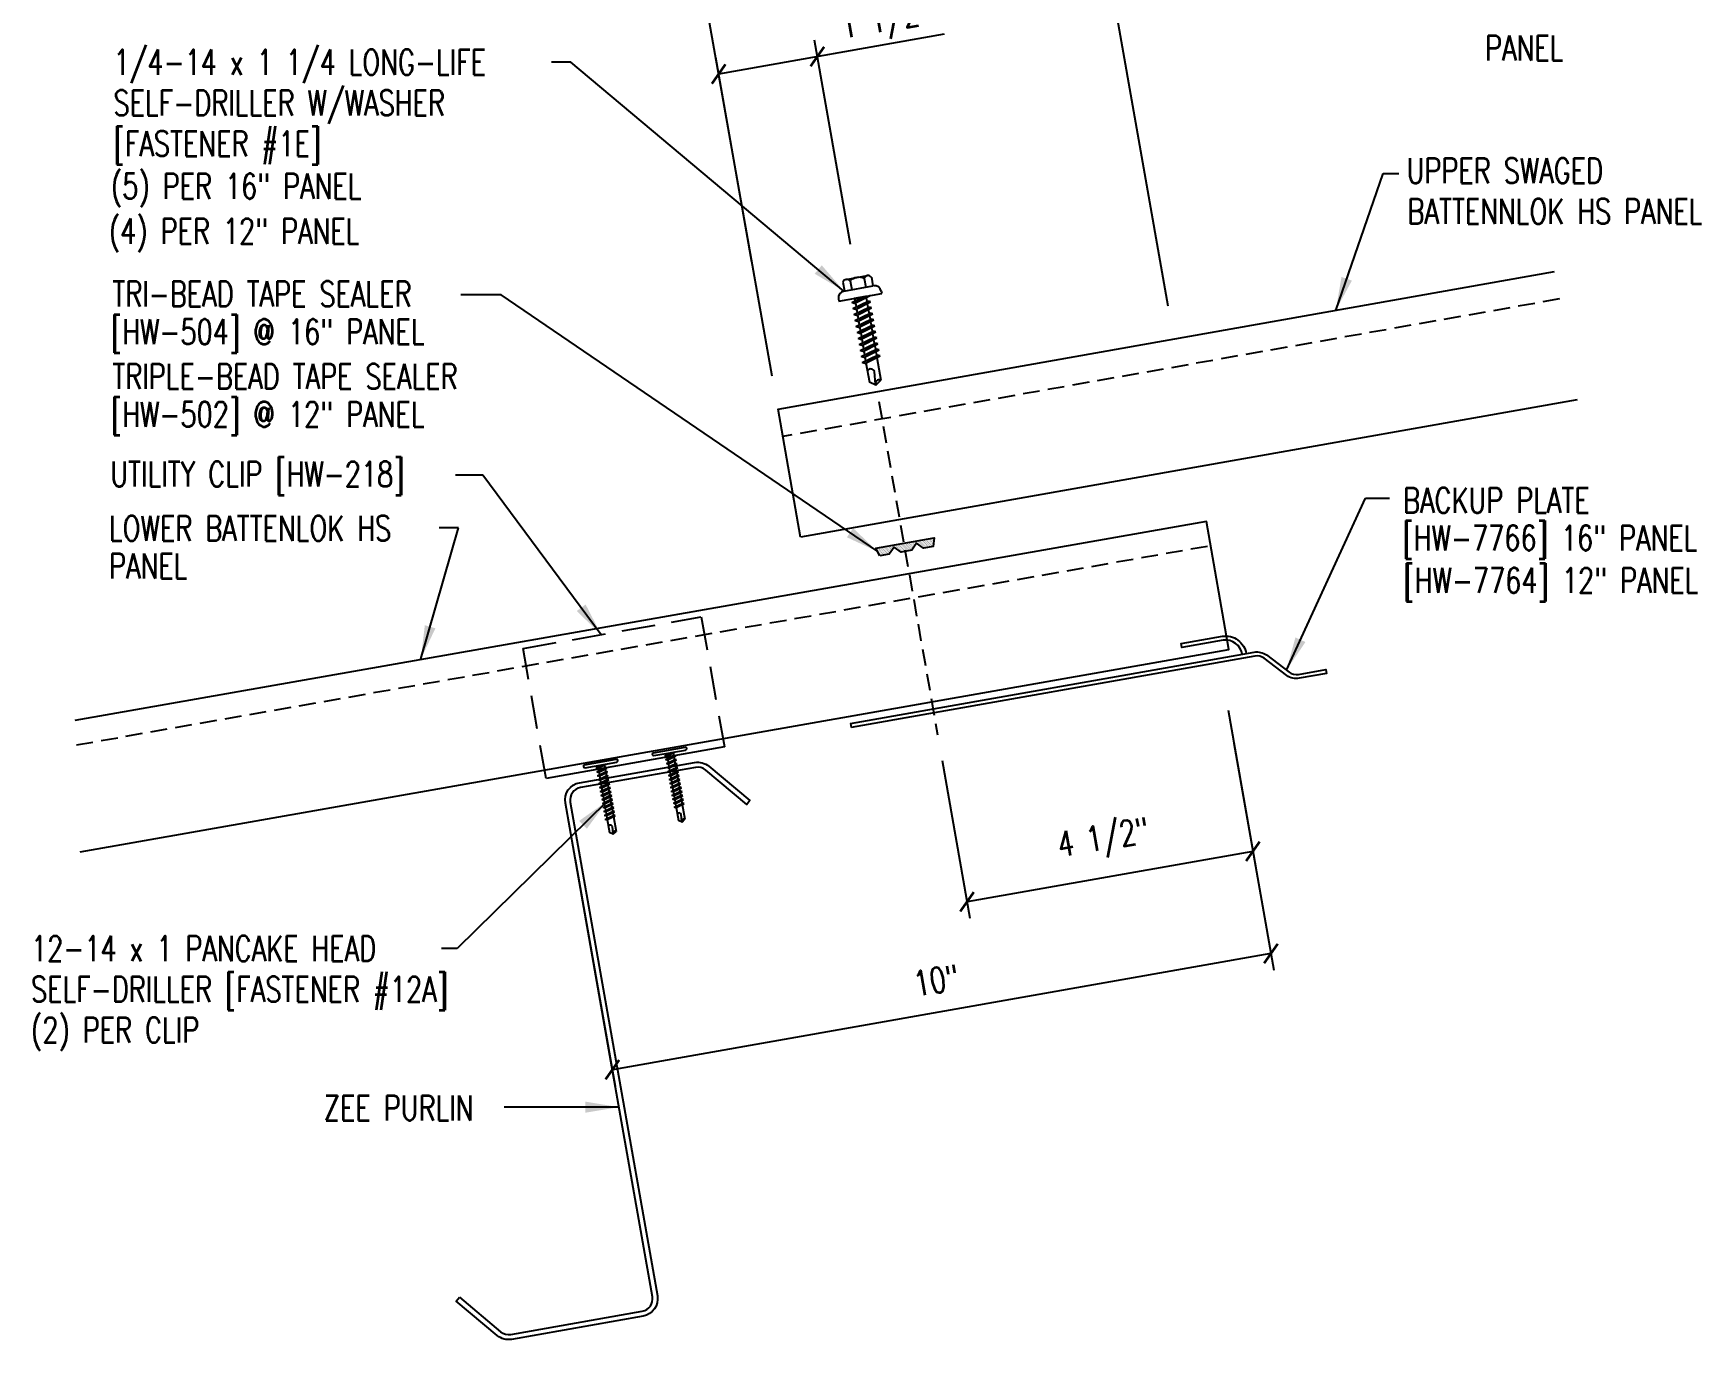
# Model space of a CAD drawing. Header units: inches. Extents: x 2 to 314, y 5 to 62.
# Drawn here: x 3.96 to 28.84, y 4.86 to 24.34 of the extents above; entities that cross this region are included whole.
import ezdxf

# ---------------------------------------------------------------- set-up
doc = ezdxf.new("R2010")
doc.units = ezdxf.units.IN
doc.header["$MEASUREMENT"] = 0
for name, pattern in [('DASH2', [0.1875, 0.125, -0.0625]), ('HIDDEN', [0.375, 0.25, -0.125]), ('HIDDEN2', [0.1875, 0.125, -0.0625])]:
    doc.linetypes.add(name, pattern=pattern)
for name, color, linetype in [('clip', 5, 'Continuous'), ('DIM', 2, 'Continuous'), ('FASTENER', 9, 'Continuous'), ('PANEL', 11, 'Continuous'), ('STLA', 10, 'Continuous'), ('TAPE', 8, 'Continuous'), ('TEXT', 2, 'Continuous')]:
    doc.layers.add(name, color=color, linetype=linetype)
doc.styles.add('TEXT', font='SIMPLEX', dxfattribs={"width": 0.75, "height": 6})
doc.styles.add('TEXT1', font='ROMANS.shx', dxfattribs={"width": 0.75, "height": 0.375})
doc.dimstyles.new('DETAIL', dxfattribs={"dimscale": 4, "dimtxt": 0.375, "dimasz": 0.0625, "dimexe": 0.0625, "dimexo": 0.125, "dimgap": 0.0625, "dimtad": 1, "dimdec": 4, "dimzin": 3, "dimdsep": 46, "dimlunit": 4, "dimtxsty": 'TEXT1', "dimblk": 'ARCHTICK', "dimcen": 0.0625, "dimclrd": 7, "dimclre": 7, "dimclrt": 2, "dimadec": 0, "dimazin": 0, "dimtfac": 0.59375, "dimtdec": 4, "dimtmove": 0, "dimatfit": 3, "dimfxl": 0, "dimfrac": 2, "dimtolj": 1, "dimtzin": 3, "dimarcsym": 0})
doc.dimstyles.new('DETAIL$7', dxfattribs={"dimscale": 4, "dimtxt": 6, "dimasz": 0.125, "dimexe": 0.0625, "dimexo": 0.125, "dimgap": 0.0625, "dimtad": 1, "dimdec": 5, "dimzin": 3, "dimdsep": 46, "dimlunit": 4, "dimtxsty": 'TEXT', "dimblk": 'ARCHTICK', "dimcen": 0.0625, "dimclrd": 7, "dimclre": 7, "dimclrt": 2, "dimadec": 0, "dimazin": 0, "dimtfac": 0.666667, "dimtdec": 5, "dimtmove": 0, "dimatfit": 3, "dimfxl": 0, "dimfrac": 2, "dimtolj": 1, "dimtzin": 3, "dimarcsym": 0})

# ---------------------------------------------------------------- blocks, each defined once
blk = doc.blocks.new('_ArchTick')
at = {"color": 0, "linetype": 'ByBlock', "const_width": 0.15}
blk.add_lwpolyline([(-0.5, -0.5), (0.5, 0.5)], dxfattribs=at)
blk = doc.blocks.new('*D13')
at = {"layer": 'DEFPOINTS', "color": 0}
for p in [(21.688, 14.744), (17.425, 13.993), (17.883, 11.392)]:
    blk.add_point(p, dxfattribs=at)
at = {"layer": 'DIM', "color": 7, "lineweight": -2}
for p, q in [((21.775, 14.252), (22.19, 11.898)), ((17.511, 13.5), (17.927, 11.146)), ((22.146, 12.144), (17.883, 11.392))]:
    blk.add_line(p, q, dxfattribs=at)
at = {"layer": 'DIM', "color": 7, "lineweight": -2, "xscale": 0.25, "yscale": 0.25, "zscale": 0.25}
for p, rotation in [((22.146, 12.144), 9.999999999999964), ((17.883, 11.392), 190)]:
    blk.add_blockref('_ArchTick', p, dxfattribs=dict(at, rotation=rotation))
at = {"layer": 'DIM', "color": 2, "insert": (19.922, 12.296), "char_height": 0.375, "attachment_point": 5, "rotation": 10, "style": 'TEXT1'}
blk.add_mtext('\\A1;4 1/2"', dxfattribs=at)
blk = doc.blocks.new('*D14')
at = {"layer": 'DEFPOINTS', "color": 0}
for p in [(19.852, 26.111), (20.973, 19.785), (15.064, 18.738)]:
    blk.add_point(p, dxfattribs=at)
at = {"layer": 'DIM', "color": 7, "lineweight": -2}
for p, q in [((20.885, 20.277), (19.808, 26.357)), ((13.944, 25.065), (19.852, 26.111)), ((14.977, 19.231), (13.9, 25.311))]:
    blk.add_line(p, q, dxfattribs=at)
at = {"layer": 'DIM', "color": 7, "lineweight": -2, "xscale": 0.25, "yscale": 0.25, "zscale": 0.25}
for p, rotation in [((19.852, 26.111), 10.04325831607526), ((13.944, 25.065), 190.0432583160753)]:
    blk.add_blockref('_ArchTick', p, dxfattribs=dict(at, rotation=rotation))
at = {"layer": 'DIM', "color": 2, "insert": (16.816, 26.054), "char_height": 0.375, "attachment_point": 5, "rotation": 10.0433, "style": 'TEXT1'}
blk.add_mtext('\\A1;6"', dxfattribs=at)
blk = doc.blocks.new('*X2')
at = {"color": 0}
for p, q in [((-0.434, 0.135), (-0.434, 0.135)), ((-0.434, 0.123), (-0.434, 0.123)), ((-0.422, 0.141), (-0.422, 0.141)), ((-0.422, 0.129), (-0.422, 0.129)), ((-0.422, 0.117), (-0.422, 0.117)), ((-0.422, 0.105), (-0.422, 0.105)), ((-0.422, 0.094), (-0.422, 0.094)), ((-0.422, 0.082), (-0.422, 0.082)), ((-0.41, 0.135), (-0.41, 0.135)), ((-0.41, 0.123), (-0.41, 0.123)), ((-0.41, 0.111), (-0.41, 0.111)), ((-0.41, 0.1), (-0.41, 0.1)), ((-0.41, 0.088), (-0.41, 0.088)), ((-0.41, 0.076), (-0.41, 0.076)), ((-0.41, 0.064), (-0.41, 0.064)), ((-0.41, 0.053), (-0.41, 0.053)), ((-0.41, 0.041), (-0.41, 0.041)), ((-0.398, 0.141), (-0.398, 0.141)), ((-0.398, 0.129), (-0.398, 0.129)), ((-0.398, 0.117), (-0.398, 0.117)), ((-0.398, 0.105), (-0.398, 0.105)), ((-0.398, 0.094), (-0.398, 0.094)), ((-0.398, 0.082), (-0.398, 0.082)), ((-0.398, 0.07), (-0.398, 0.07)), ((-0.398, 0.059), (-0.398, 0.059)), ((-0.398, 0.047), (-0.398, 0.047)), ((-0.398, 0.035), (-0.398, 0.035)), ((-0.398, 0.023), (-0.398, 0.023)), ((-0.387, 0.135), (-0.387, 0.135)), ((-0.387, 0.123), (-0.387, 0.123)), ((-0.387, 0.111), (-0.387, 0.111)), ((-0.387, 0.1), (-0.387, 0.1)), ((-0.387, 0.088), (-0.387, 0.088)), ((-0.387, 0.076), (-0.387, 0.076)), ((-0.387, 0.064), (-0.387, 0.064)), ((-0.387, 0.053), (-0.387, 0.053)), ((-0.387, 0.041), (-0.387, 0.041)), ((-0.387, 0.029), (-0.387, 0.029)), ((-0.375, 0.141), (-0.375, 0.141)), ((-0.375, 0.129), (-0.375, 0.129)), ((-0.375, 0.117), (-0.375, 0.117)), ((-0.375, 0.105), (-0.375, 0.105)), ((-0.375, 0.094), (-0.375, 0.094)), ((-0.375, 0.082), (-0.375, 0.082)), ((-0.375, 0.07), (-0.375, 0.07)), ((-0.375, 0.059), (-0.375, 0.059)), ((-0.375, 0.047), (-0.375, 0.047)), ((-0.375, 0.035), (-0.375, 0.035)), ((-0.375, 0.023), (-0.375, 0.023)), ((-0.363, 0.135), (-0.363, 0.135)), ((-0.363, 0.123), (-0.363, 0.123)), ((-0.363, 0.111), (-0.363, 0.111)), ((-0.363, 0.1), (-0.363, 0.1)), ((-0.363, 0.088), (-0.363, 0.088)), ((-0.363, 0.076), (-0.363, 0.076)), ((-0.363, 0.064), (-0.363, 0.064)), ((-0.363, 0.053), (-0.363, 0.053)), ((-0.363, 0.041), (-0.363, 0.041)), ((-0.363, 0.029), (-0.363, 0.029)), ((-0.352, 0.141), (-0.352, 0.141)), ((-0.352, 0.129), (-0.352, 0.129)), ((-0.352, 0.117), (-0.352, 0.117)), ((-0.352, 0.105), (-0.352, 0.105)), ((-0.352, 0.094), (-0.352, 0.094)), ((-0.352, 0.082), (-0.352, 0.082)), ((-0.352, 0.07), (-0.352, 0.07)), ((-0.352, 0.059), (-0.352, 0.059)), ((-0.352, 0.047), (-0.352, 0.047)), ((-0.352, 0.035), (-0.352, 0.035)), ((-0.352, 0.023), (-0.352, 0.023)), ((-0.34, 0.135), (-0.34, 0.135)), ((-0.34, 0.123), (-0.34, 0.123)), ((-0.34, 0.111), (-0.34, 0.111)), ((-0.34, 0.1), (-0.34, 0.1)), ((-0.34, 0.088), (-0.34, 0.088)), ((-0.34, 0.076), (-0.34, 0.076)), ((-0.34, 0.064), (-0.34, 0.064)), ((-0.34, 0.053), (-0.34, 0.053)), ((-0.34, 0.041), (-0.34, 0.041)), ((-0.34, 0.029), (-0.34, 0.029)), ((-0.328, 0.141), (-0.328, 0.141)), ((-0.328, 0.129), (-0.328, 0.129)), ((-0.328, 0.117), (-0.328, 0.117)), ((-0.328, 0.105), (-0.328, 0.105)), ((-0.328, 0.094), (-0.328, 0.094)), ((-0.328, 0.082), (-0.328, 0.082)), ((-0.328, 0.07), (-0.328, 0.07)), ((-0.328, 0.059), (-0.328, 0.059)), ((-0.328, 0.047), (-0.328, 0.047)), ((-0.328, 0.035), (-0.328, 0.035)), ((-0.328, 0.023), (-0.328, 0.023)), ((-0.316, 0.135), (-0.316, 0.135)), ((-0.316, 0.123), (-0.316, 0.123)), ((-0.316, 0.111), (-0.316, 0.111)), ((-0.316, 0.1), (-0.316, 0.1)), ((-0.316, 0.088), (-0.316, 0.088)), ((-0.316, 0.076), (-0.316, 0.076)), ((-0.316, 0.064), (-0.316, 0.064)), ((-0.316, 0.053), (-0.316, 0.053)), ((-0.316, 0.041), (-0.316, 0.041)), ((-0.316, 0.029), (-0.316, 0.029)), ((-0.305, 0.141), (-0.305, 0.141)), ((-0.305, 0.129), (-0.305, 0.129)), ((-0.305, 0.117), (-0.305, 0.117)), ((-0.305, 0.105), (-0.305, 0.105)), ((-0.305, 0.094), (-0.305, 0.094)), ((-0.305, 0.082), (-0.305, 0.082)), ((-0.305, 0.07), (-0.305, 0.07)), ((-0.305, 0.059), (-0.305, 0.059)), ((-0.305, 0.047), (-0.305, 0.047)), ((-0.305, 0.035), (-0.305, 0.035)), ((-0.305, 0.023), (-0.305, 0.023)), ((-0.293, 0.135), (-0.293, 0.135)), ((-0.293, 0.123), (-0.293, 0.123)), ((-0.293, 0.111), (-0.293, 0.111)), ((-0.293, 0.1), (-0.293, 0.1)), ((-0.293, 0.088), (-0.293, 0.088)), ((-0.293, 0.076), (-0.293, 0.076)), ((-0.293, 0.064), (-0.293, 0.064)), ((-0.293, 0.053), (-0.293, 0.053)), ((-0.293, 0.041), (-0.293, 0.041)), ((-0.293, 0.029), (-0.293, 0.029)), ((-0.281, 0.141), (-0.281, 0.141)), ((-0.281, 0.129), (-0.281, 0.129)), ((-0.281, 0.117), (-0.281, 0.117)), ((-0.281, 0.105), (-0.281, 0.105)), ((-0.281, 0.094), (-0.281, 0.094)), ((-0.281, 0.082), (-0.281, 0.082)), ((-0.281, 0.07), (-0.281, 0.07)), ((-0.281, 0.059), (-0.281, 0.059)), ((-0.281, 0.047), (-0.281, 0.047)), ((-0.281, 0.035), (-0.281, 0.035)), ((-0.281, 0.023), (-0.281, 0.023)), ((-0.27, 0.135), (-0.27, 0.135)), ((-0.27, 0.123), (-0.27, 0.123)), ((-0.27, 0.111), (-0.27, 0.111)), ((-0.27, 0.1), (-0.27, 0.1)), ((-0.27, 0.088), (-0.27, 0.088)), ((-0.27, 0.076), (-0.27, 0.076)), ((-0.27, 0.064), (-0.27, 0.064)), ((-0.27, 0.053), (-0.27, 0.053)), ((-0.27, 0.041), (-0.27, 0.041)), ((-0.27, 0.029), (-0.27, 0.029)), ((-0.258, 0.141), (-0.258, 0.141)), ((-0.258, 0.129), (-0.258, 0.129)), ((-0.258, 0.117), (-0.258, 0.117)), ((-0.258, 0.105), (-0.258, 0.105)), ((-0.258, 0.094), (-0.258, 0.094)), ((-0.258, 0.082), (-0.258, 0.082)), ((-0.258, 0.07), (-0.258, 0.07)), ((-0.258, 0.059), (-0.258, 0.059)), ((-0.258, 0.047), (-0.258, 0.047)), ((-0.258, 0.035), (-0.258, 0.035)), ((-0.258, 0.023), (-0.258, 0.023)), ((-0.246, 0.135), (-0.246, 0.135)), ((-0.246, 0.123), (-0.246, 0.123)), ((-0.246, 0.111), (-0.246, 0.111)), ((-0.246, 0.1), (-0.246, 0.1)), ((-0.246, 0.088), (-0.246, 0.088)), ((-0.246, 0.076), (-0.246, 0.076)), ((-0.246, 0.064), (-0.246, 0.064)), ((-0.246, 0.053), (-0.246, 0.053)), ((-0.246, 0.041), (-0.246, 0.041)), ((-0.234, 0.141), (-0.234, 0.141)), ((-0.234, 0.129), (-0.234, 0.129)), ((-0.234, 0.117), (-0.234, 0.117)), ((-0.234, 0.105), (-0.234, 0.105)), ((-0.234, 0.094), (-0.234, 0.094)), ((-0.234, 0.082), (-0.234, 0.082)), ((-0.234, 0.07), (-0.234, 0.07)), ((-0.234, 0.059), (-0.234, 0.059)), ((-0.234, 0.047), (-0.234, 0.047)), ((-0.223, 0.135), (-0.223, 0.135)), ((-0.223, 0.123), (-0.223, 0.123)), ((-0.223, 0.111), (-0.223, 0.111)), ((-0.223, 0.1), (-0.223, 0.1)), ((-0.223, 0.088), (-0.223, 0.088)), ((-0.223, 0.076), (-0.223, 0.076)), ((-0.223, 0.064), (-0.223, 0.064)), ((-0.211, 0.141), (-0.211, 0.141)), ((-0.211, 0.129), (-0.211, 0.129)), ((-0.211, 0.117), (-0.211, 0.117)), ((-0.211, 0.105), (-0.211, 0.105)), ((-0.211, 0.094), (-0.211, 0.094)), ((-0.211, 0.082), (-0.211, 0.082)), ((-0.211, 0.07), (-0.211, 0.07)), ((-0.199, 0.135), (-0.199, 0.135)), ((-0.199, 0.123), (-0.199, 0.123)), ((-0.199, 0.111), (-0.199, 0.111)), ((-0.199, 0.1), (-0.199, 0.1)), ((-0.199, 0.088), (-0.199, 0.088)), ((-0.188, 0.141), (-0.188, 0.141)), ((-0.188, 0.129), (-0.188, 0.129)), ((-0.188, 0.117), (-0.188, 0.117)), ((-0.188, 0.105), (-0.188, 0.105)), ((-0.188, 0.094), (-0.188, 0.094)), ((-0.176, 0.135), (-0.176, 0.135)), ((-0.176, 0.123), (-0.176, 0.123)), ((-0.176, 0.111), (-0.176, 0.111)), ((-0.164, 0.141), (-0.164, 0.141)), ((-0.164, 0.129), (-0.164, 0.129)), ((-0.164, 0.117), (-0.164, 0.117)), ((-0.164, 0.105), (-0.164, 0.105)), ((-0.152, 0.135), (-0.152, 0.135)), ((-0.152, 0.123), (-0.152, 0.123)), ((-0.152, 0.111), (-0.152, 0.111)), ((-0.152, 0.1), (-0.152, 0.1)), ((-0.141, 0.141), (-0.141, 0.141)), ((-0.141, 0.129), (-0.141, 0.129)), ((-0.141, 0.117), (-0.141, 0.117)), ((-0.141, 0.105), (-0.141, 0.105)), ((-0.141, 0.094), (-0.141, 0.094)), ((-0.141, 0.082), (-0.141, 0.082)), ((-0.129, 0.135), (-0.129, 0.135)), ((-0.129, 0.123), (-0.129, 0.123)), ((-0.129, 0.111), (-0.129, 0.111)), ((-0.129, 0.1), (-0.129, 0.1)), ((-0.129, 0.088), (-0.129, 0.088)), ((-0.129, 0.076), (-0.129, 0.076)), ((-0.117, 0.141), (-0.117, 0.141)), ((-0.117, 0.129), (-0.117, 0.129)), ((-0.117, 0.117), (-0.117, 0.117)), ((-0.117, 0.105), (-0.117, 0.105)), ((-0.117, 0.094), (-0.117, 0.094)), ((-0.117, 0.082), (-0.117, 0.082)), ((-0.117, 0.07), (-0.117, 0.07)), ((-0.117, 0.059), (-0.117, 0.059)), ((-0.105, 0.135), (-0.105, 0.135)), ((-0.105, 0.123), (-0.105, 0.123)), ((-0.105, 0.111), (-0.105, 0.111)), ((-0.105, 0.1), (-0.105, 0.1)), ((-0.105, 0.088), (-0.105, 0.088)), ((-0.105, 0.076), (-0.105, 0.076)), ((-0.105, 0.064), (-0.105, 0.064)), ((-0.105, 0.053), (-0.105, 0.053)), ((-0.094, 0.141), (-0.094, 0.141)), ((-0.094, 0.129), (-0.094, 0.129)), ((-0.094, 0.117), (-0.094, 0.117)), ((-0.094, 0.105), (-0.094, 0.105)), ((-0.094, 0.094), (-0.094, 0.094)), ((-0.094, 0.082), (-0.094, 0.082)), ((-0.094, 0.07), (-0.094, 0.07)), ((-0.094, 0.059), (-0.094, 0.059)), ((-0.094, 0.047), (-0.094, 0.047)), ((-0.094, 0.035), (-0.094, 0.035)), ((-0.082, 0.135), (-0.082, 0.135)), ((-0.082, 0.123), (-0.082, 0.123)), ((-0.082, 0.111), (-0.082, 0.111)), ((-0.082, 0.1), (-0.082, 0.1)), ((-0.082, 0.088), (-0.082, 0.088)), ((-0.082, 0.076), (-0.082, 0.076)), ((-0.082, 0.064), (-0.082, 0.064)), ((-0.082, 0.053), (-0.082, 0.053)), ((-0.082, 0.041), (-0.082, 0.041)), ((-0.082, 0.029), (-0.082, 0.029)), ((-0.07, 0.141), (-0.07, 0.141)), ((-0.07, 0.129), (-0.07, 0.129)), ((-0.07, 0.117), (-0.07, 0.117)), ((-0.07, 0.105), (-0.07, 0.105)), ((-0.07, 0.094), (-0.07, 0.094)), ((-0.07, 0.082), (-0.07, 0.082)), ((-0.07, 0.07), (-0.07, 0.07)), ((-0.07, 0.059), (-0.07, 0.059)), ((-0.07, 0.047), (-0.07, 0.047)), ((-0.07, 0.035), (-0.07, 0.035)), ((-0.07, 0.023), (-0.07, 0.023)), ((-0.059, 0.135), (-0.059, 0.135)), ((-0.059, 0.123), (-0.059, 0.123)), ((-0.059, 0.111), (-0.059, 0.111)), ((-0.059, 0.1), (-0.059, 0.1)), ((-0.059, 0.088), (-0.059, 0.088)), ((-0.059, 0.076), (-0.059, 0.076)), ((-0.059, 0.064), (-0.059, 0.064)), ((-0.059, 0.053), (-0.059, 0.053)), ((-0.059, 0.041), (-0.059, 0.041)), ((-0.059, 0.029), (-0.059, 0.029)), ((-0.047, 0.141), (-0.047, 0.141)), ((-0.047, 0.129), (-0.047, 0.129)), ((-0.047, 0.117), (-0.047, 0.117)), ((-0.047, 0.105), (-0.047, 0.105)), ((-0.047, 0.094), (-0.047, 0.094)), ((-0.047, 0.082), (-0.047, 0.082)), ((-0.047, 0.07), (-0.047, 0.07)), ((-0.047, 0.059), (-0.047, 0.059)), ((-0.047, 0.047), (-0.047, 0.047)), ((-0.047, 0.035), (-0.047, 0.035)), ((-0.047, 0.023), (-0.047, 0.023)), ((-0.035, 0.135), (-0.035, 0.135)), ((-0.035, 0.123), (-0.035, 0.123)), ((-0.035, 0.111), (-0.035, 0.111)), ((-0.035, 0.1), (-0.035, 0.1)), ((-0.035, 0.088), (-0.035, 0.088)), ((-0.035, 0.076), (-0.035, 0.076)), ((-0.035, 0.064), (-0.035, 0.064)), ((-0.035, 0.053), (-0.035, 0.053)), ((-0.035, 0.041), (-0.035, 0.041)), ((-0.035, 0.029), (-0.035, 0.029)), ((-0.023, 0.141), (-0.023, 0.141)), ((-0.023, 0.129), (-0.023, 0.129)), ((-0.023, 0.117), (-0.023, 0.117)), ((-0.023, 0.105), (-0.023, 0.105)), ((-0.023, 0.094), (-0.023, 0.094)), ((-0.023, 0.082), (-0.023, 0.082)), ((-0.023, 0.07), (-0.023, 0.07)), ((-0.023, 0.059), (-0.023, 0.059)), ((-0.023, 0.047), (-0.023, 0.047)), ((-0.023, 0.035), (-0.023, 0.035)), ((-0.023, 0.023), (-0.023, 0.023)), ((-0.012, 0.135), (-0.012, 0.135)), ((-0.012, 0.123), (-0.012, 0.123)), ((-0.012, 0.111), (-0.012, 0.111)), ((-0.012, 0.1), (-0.012, 0.1)), ((-0.012, 0.088), (-0.012, 0.088)), ((-0.012, 0.076), (-0.012, 0.076)), ((-0.012, 0.064), (-0.012, 0.064)), ((-0.012, 0.053), (-0.012, 0.053)), ((-0.012, 0.041), (-0.012, 0.041)), ((-0.012, 0.029), (-0.012, 0.029)), ((0, 0.141), (0, 0.141)), ((0, 0.129), (0, 0.129)), ((0, 0.117), (0, 0.117)), ((0, 0.105), (0, 0.105)), ((0, 0.094), (0, 0.094)), ((0, 0.082), (0, 0.082)), ((0, 0.07), (0, 0.07)), ((0, 0.059), (0, 0.059)), ((0, 0.047), (0, 0.047)), ((0, 0.035), (0, 0.035)), ((0, 0.023), (0, 0.023)), ((0.012, 0.135), (0.012, 0.135)), ((0.012, 0.123), (0.012, 0.123)), ((0.012, 0.111), (0.012, 0.111)), ((0.012, 0.1), (0.012, 0.1)), ((0.012, 0.088), (0.012, 0.088)), ((0.012, 0.076), (0.012, 0.076)), ((0.012, 0.064), (0.012, 0.064)), ((0.012, 0.053), (0.012, 0.053)), ((0.012, 0.041), (0.012, 0.041)), ((0.012, 0.029), (0.012, 0.029)), ((0.023, 0.141), (0.023, 0.141)), ((0.023, 0.129), (0.023, 0.129)), ((0.023, 0.117), (0.023, 0.117)), ((0.023, 0.105), (0.023, 0.105)), ((0.023, 0.094), (0.023, 0.094)), ((0.023, 0.082), (0.023, 0.082)), ((0.023, 0.07), (0.023, 0.07)), ((0.023, 0.059), (0.023, 0.059)), ((0.023, 0.047), (0.023, 0.047)), ((0.023, 0.035), (0.023, 0.035)), ((0.023, 0.023), (0.023, 0.023)), ((0.035, 0.135), (0.035, 0.135)), ((0.035, 0.123), (0.035, 0.123)), ((0.035, 0.111), (0.035, 0.111)), ((0.035, 0.1), (0.035, 0.1)), ((0.035, 0.088), (0.035, 0.088)), ((0.035, 0.076), (0.035, 0.076)), ((0.035, 0.064), (0.035, 0.064)), ((0.035, 0.053), (0.035, 0.053)), ((0.035, 0.041), (0.035, 0.041)), ((0.035, 0.029), (0.035, 0.029)), ((0.047, 0.141), (0.047, 0.141)), ((0.047, 0.129), (0.047, 0.129)), ((0.047, 0.117), (0.047, 0.117)), ((0.047, 0.105), (0.047, 0.105)), ((0.047, 0.094), (0.047, 0.094)), ((0.047, 0.082), (0.047, 0.082)), ((0.047, 0.07), (0.047, 0.07)), ((0.047, 0.059), (0.047, 0.059)), ((0.047, 0.047), (0.047, 0.047)), ((0.047, 0.035), (0.047, 0.035)), ((0.047, 0.023), (0.047, 0.023)), ((0.059, 0.135), (0.059, 0.135)), ((0.059, 0.123), (0.059, 0.123)), ((0.059, 0.111), (0.059, 0.111)), ((0.059, 0.1), (0.059, 0.1)), ((0.059, 0.088), (0.059, 0.088)), ((0.059, 0.076), (0.059, 0.076)), ((0.059, 0.064), (0.059, 0.064)), ((0.059, 0.053), (0.059, 0.053)), ((0.059, 0.041), (0.059, 0.041)), ((0.059, 0.029), (0.059, 0.029)), ((0.07, 0.141), (0.07, 0.141)), ((0.07, 0.129), (0.07, 0.129)), ((0.07, 0.117), (0.07, 0.117)), ((0.07, 0.105), (0.07, 0.105)), ((0.07, 0.094), (0.07, 0.094)), ((0.07, 0.082), (0.07, 0.082)), ((0.07, 0.07), (0.07, 0.07)), ((0.07, 0.059), (0.07, 0.059)), ((0.07, 0.047), (0.07, 0.047)), ((0.07, 0.035), (0.07, 0.035)), ((0.07, 0.023), (0.07, 0.023)), ((0.082, 0.135), (0.082, 0.135)), ((0.082, 0.123), (0.082, 0.123)), ((0.082, 0.111), (0.082, 0.111)), ((0.082, 0.1), (0.082, 0.1)), ((0.082, 0.088), (0.082, 0.088)), ((0.082, 0.076), (0.082, 0.076)), ((0.082, 0.064), (0.082, 0.064)), ((0.082, 0.053), (0.082, 0.053)), ((0.082, 0.041), (0.082, 0.041)), ((0.082, 0.029), (0.082, 0.029)), ((0.094, 0.141), (0.094, 0.141)), ((0.094, 0.129), (0.094, 0.129)), ((0.094, 0.117), (0.094, 0.117)), ((0.094, 0.105), (0.094, 0.105)), ((0.094, 0.094), (0.094, 0.094)), ((0.094, 0.082), (0.094, 0.082)), ((0.094, 0.07), (0.094, 0.07)), ((0.094, 0.059), (0.094, 0.059)), ((0.094, 0.047), (0.094, 0.047)), ((0.094, 0.035), (0.094, 0.035)), ((0.105, 0.135), (0.105, 0.135)), ((0.105, 0.123), (0.105, 0.123)), ((0.105, 0.111), (0.105, 0.111)), ((0.105, 0.1), (0.105, 0.1)), ((0.105, 0.088), (0.105, 0.088)), ((0.105, 0.076), (0.105, 0.076)), ((0.105, 0.064), (0.105, 0.064)), ((0.105, 0.053), (0.105, 0.053)), ((0.117, 0.141), (0.117, 0.141)), ((0.117, 0.129), (0.117, 0.129)), ((0.117, 0.117), (0.117, 0.117)), ((0.117, 0.105), (0.117, 0.105)), ((0.117, 0.094), (0.117, 0.094)), ((0.117, 0.082), (0.117, 0.082)), ((0.117, 0.07), (0.117, 0.07)), ((0.117, 0.059), (0.117, 0.059)), ((0.129, 0.135), (0.129, 0.135)), ((0.129, 0.123), (0.129, 0.123)), ((0.129, 0.111), (0.129, 0.111)), ((0.129, 0.1), (0.129, 0.1)), ((0.129, 0.088), (0.129, 0.088)), ((0.129, 0.076), (0.129, 0.076)), ((0.141, 0.141), (0.141, 0.141)), ((0.141, 0.129), (0.141, 0.129)), ((0.141, 0.117), (0.141, 0.117)), ((0.141, 0.105), (0.141, 0.105)), ((0.141, 0.094), (0.141, 0.094)), ((0.141, 0.082), (0.141, 0.082)), ((0.152, 0.135), (0.152, 0.135)), ((0.152, 0.123), (0.152, 0.123)), ((0.152, 0.111), (0.152, 0.111)), ((0.152, 0.1), (0.152, 0.1)), ((0.164, 0.141), (0.164, 0.141)), ((0.164, 0.129), (0.164, 0.129)), ((0.164, 0.117), (0.164, 0.117)), ((0.164, 0.105), (0.164, 0.105)), ((0.176, 0.135), (0.176, 0.135)), ((0.176, 0.123), (0.176, 0.123)), ((0.176, 0.111), (0.176, 0.111)), ((0.188, 0.141), (0.188, 0.141)), ((0.188, 0.129), (0.188, 0.129)), ((0.188, 0.117), (0.188, 0.117)), ((0.188, 0.105), (0.188, 0.105)), ((0.188, 0.094), (0.188, 0.094)), ((0.199, 0.135), (0.199, 0.135)), ((0.199, 0.123), (0.199, 0.123)), ((0.199, 0.111), (0.199, 0.111)), ((0.199, 0.1), (0.199, 0.1)), ((0.199, 0.088), (0.199, 0.088)), ((0.211, 0.141), (0.211, 0.141)), ((0.211, 0.129), (0.211, 0.129)), ((0.211, 0.117), (0.211, 0.117)), ((0.211, 0.105), (0.211, 0.105)), ((0.211, 0.094), (0.211, 0.094)), ((0.211, 0.082), (0.211, 0.082)), ((0.211, 0.07), (0.211, 0.07)), ((0.223, 0.135), (0.223, 0.135)), ((0.223, 0.123), (0.223, 0.123)), ((0.223, 0.111), (0.223, 0.111)), ((0.223, 0.1), (0.223, 0.1)), ((0.223, 0.088), (0.223, 0.088)), ((0.223, 0.076), (0.223, 0.076)), ((0.223, 0.064), (0.223, 0.064)), ((0.234, 0.141), (0.234, 0.141)), ((0.234, 0.129), (0.234, 0.129)), ((0.234, 0.117), (0.234, 0.117)), ((0.234, 0.105), (0.234, 0.105)), ((0.234, 0.094), (0.234, 0.094)), ((0.234, 0.082), (0.234, 0.082)), ((0.234, 0.07), (0.234, 0.07)), ((0.234, 0.059), (0.234, 0.059)), ((0.234, 0.047), (0.234, 0.047)), ((0.246, 0.135), (0.246, 0.135)), ((0.246, 0.123), (0.246, 0.123)), ((0.246, 0.111), (0.246, 0.111)), ((0.246, 0.1), (0.246, 0.1)), ((0.246, 0.088), (0.246, 0.088)), ((0.246, 0.076), (0.246, 0.076)), ((0.246, 0.064), (0.246, 0.064)), ((0.246, 0.053), (0.246, 0.053)), ((0.246, 0.041), (0.246, 0.041)), ((0.258, 0.141), (0.258, 0.141)), ((0.258, 0.129), (0.258, 0.129)), ((0.258, 0.117), (0.258, 0.117)), ((0.258, 0.105), (0.258, 0.105)), ((0.258, 0.094), (0.258, 0.094)), ((0.258, 0.082), (0.258, 0.082)), ((0.258, 0.07), (0.258, 0.07)), ((0.258, 0.059), (0.258, 0.059)), ((0.258, 0.047), (0.258, 0.047)), ((0.258, 0.035), (0.258, 0.035)), ((0.258, 0.023), (0.258, 0.023)), ((0.27, 0.135), (0.27, 0.135)), ((0.27, 0.123), (0.27, 0.123)), ((0.27, 0.111), (0.27, 0.111)), ((0.27, 0.1), (0.27, 0.1)), ((0.27, 0.088), (0.27, 0.088)), ((0.27, 0.076), (0.27, 0.076)), ((0.27, 0.064), (0.27, 0.064)), ((0.27, 0.053), (0.27, 0.053)), ((0.27, 0.041), (0.27, 0.041)), ((0.27, 0.029), (0.27, 0.029)), ((0.281, 0.141), (0.281, 0.141)), ((0.281, 0.129), (0.281, 0.129)), ((0.281, 0.117), (0.281, 0.117)), ((0.281, 0.105), (0.281, 0.105)), ((0.281, 0.094), (0.281, 0.094)), ((0.281, 0.082), (0.281, 0.082)), ((0.281, 0.07), (0.281, 0.07)), ((0.281, 0.059), (0.281, 0.059)), ((0.281, 0.047), (0.281, 0.047)), ((0.281, 0.035), (0.281, 0.035)), ((0.281, 0.023), (0.281, 0.023)), ((0.293, 0.135), (0.293, 0.135)), ((0.293, 0.123), (0.293, 0.123)), ((0.293, 0.111), (0.293, 0.111)), ((0.293, 0.1), (0.293, 0.1)), ((0.293, 0.088), (0.293, 0.088)), ((0.293, 0.076), (0.293, 0.076)), ((0.293, 0.064), (0.293, 0.064)), ((0.293, 0.053), (0.293, 0.053)), ((0.293, 0.041), (0.293, 0.041)), ((0.293, 0.029), (0.293, 0.029)), ((0.305, 0.141), (0.305, 0.141)), ((0.305, 0.129), (0.305, 0.129)), ((0.305, 0.117), (0.305, 0.117)), ((0.305, 0.105), (0.305, 0.105)), ((0.305, 0.094), (0.305, 0.094)), ((0.305, 0.082), (0.305, 0.082)), ((0.305, 0.07), (0.305, 0.07)), ((0.305, 0.059), (0.305, 0.059)), ((0.305, 0.047), (0.305, 0.047)), ((0.305, 0.035), (0.305, 0.035)), ((0.305, 0.023), (0.305, 0.023)), ((0.316, 0.135), (0.316, 0.135)), ((0.316, 0.123), (0.316, 0.123)), ((0.316, 0.111), (0.316, 0.111)), ((0.316, 0.1), (0.316, 0.1)), ((0.316, 0.088), (0.316, 0.088)), ((0.316, 0.076), (0.316, 0.076)), ((0.316, 0.064), (0.316, 0.064)), ((0.316, 0.053), (0.316, 0.053)), ((0.316, 0.041), (0.316, 0.041)), ((0.316, 0.029), (0.316, 0.029)), ((0.328, 0.141), (0.328, 0.141)), ((0.328, 0.129), (0.328, 0.129)), ((0.328, 0.117), (0.328, 0.117)), ((0.328, 0.105), (0.328, 0.105)), ((0.328, 0.094), (0.328, 0.094)), ((0.328, 0.082), (0.328, 0.082)), ((0.328, 0.07), (0.328, 0.07)), ((0.328, 0.059), (0.328, 0.059)), ((0.328, 0.047), (0.328, 0.047)), ((0.328, 0.035), (0.328, 0.035)), ((0.328, 0.023), (0.328, 0.023)), ((0.34, 0.135), (0.34, 0.135)), ((0.34, 0.123), (0.34, 0.123)), ((0.34, 0.111), (0.34, 0.111)), ((0.34, 0.1), (0.34, 0.1)), ((0.34, 0.088), (0.34, 0.088)), ((0.34, 0.076), (0.34, 0.076)), ((0.34, 0.064), (0.34, 0.064)), ((0.34, 0.053), (0.34, 0.053)), ((0.34, 0.041), (0.34, 0.041)), ((0.34, 0.029), (0.34, 0.029)), ((0.352, 0.141), (0.352, 0.141)), ((0.352, 0.129), (0.352, 0.129)), ((0.352, 0.117), (0.352, 0.117)), ((0.352, 0.105), (0.352, 0.105)), ((0.352, 0.094), (0.352, 0.094)), ((0.352, 0.082), (0.352, 0.082)), ((0.352, 0.07), (0.352, 0.07)), ((0.352, 0.059), (0.352, 0.059)), ((0.352, 0.047), (0.352, 0.047)), ((0.352, 0.035), (0.352, 0.035)), ((0.352, 0.023), (0.352, 0.023)), ((0.363, 0.135), (0.363, 0.135)), ((0.363, 0.123), (0.363, 0.123)), ((0.363, 0.111), (0.363, 0.111)), ((0.363, 0.1), (0.363, 0.1)), ((0.363, 0.088), (0.363, 0.088)), ((0.363, 0.076), (0.363, 0.076)), ((0.363, 0.064), (0.363, 0.064)), ((0.363, 0.053), (0.363, 0.053)), ((0.363, 0.041), (0.363, 0.041)), ((0.363, 0.029), (0.363, 0.029)), ((0.375, 0.141), (0.375, 0.141)), ((0.375, 0.129), (0.375, 0.129)), ((0.375, 0.117), (0.375, 0.117)), ((0.375, 0.105), (0.375, 0.105)), ((0.375, 0.094), (0.375, 0.094)), ((0.375, 0.082), (0.375, 0.082)), ((0.375, 0.07), (0.375, 0.07)), ((0.375, 0.059), (0.375, 0.059)), ((0.375, 0.047), (0.375, 0.047)), ((0.375, 0.035), (0.375, 0.035)), ((0.375, 0.023), (0.375, 0.023)), ((0.387, 0.135), (0.387, 0.135)), ((0.387, 0.123), (0.387, 0.123)), ((0.387, 0.111), (0.387, 0.111)), ((0.387, 0.1), (0.387, 0.1)), ((0.387, 0.088), (0.387, 0.088)), ((0.387, 0.076), (0.387, 0.076)), ((0.387, 0.064), (0.387, 0.064)), ((0.387, 0.053), (0.387, 0.053)), ((0.387, 0.041), (0.387, 0.041)), ((0.387, 0.029), (0.387, 0.029)), ((0.398, 0.141), (0.398, 0.141)), ((0.398, 0.129), (0.398, 0.129)), ((0.398, 0.117), (0.398, 0.117)), ((0.398, 0.105), (0.398, 0.105)), ((0.398, 0.094), (0.398, 0.094)), ((0.398, 0.082), (0.398, 0.082)), ((0.398, 0.07), (0.398, 0.07)), ((0.398, 0.059), (0.398, 0.059)), ((0.398, 0.047), (0.398, 0.047)), ((0.398, 0.035), (0.398, 0.035)), ((0.398, 0.023), (0.398, 0.023)), ((0.41, 0.135), (0.41, 0.135)), ((0.41, 0.123), (0.41, 0.123)), ((0.41, 0.111), (0.41, 0.111)), ((0.41, 0.1), (0.41, 0.1)), ((0.41, 0.088), (0.41, 0.088)), ((0.41, 0.076), (0.41, 0.076)), ((0.41, 0.064), (0.41, 0.064)), ((0.41, 0.053), (0.41, 0.053)), ((0.41, 0.041), (0.41, 0.041)), ((0.422, 0.141), (0.422, 0.141)), ((0.422, 0.129), (0.422, 0.129)), ((0.422, 0.117), (0.422, 0.117)), ((0.422, 0.105), (0.422, 0.105)), ((0.422, 0.094), (0.422, 0.094)), ((0.422, 0.082), (0.422, 0.082)), ((0.434, 0.135), (0.434, 0.135)), ((0.434, 0.123), (0.434, 0.123))]:
    blk.add_line(p, q, dxfattribs=at)
blk = doc.blocks.new('TRIBEAD')
at = {"layer": 'TAPE', "color": 9}
blk.add_lwpolyline([(-0.403, 0.018), (-0.442, 0.141), (0.442, 0.141), (0.403, 0.018), (0.26, 0.018), (0.17, 0.109), (0.079, 0.018), (0, 0.018), (-0.079, 0.018), (-0.17, 0.109), (-0.26, 0.018)], close=True, dxfattribs=at)
at = {"layer": 'TAPE', "color": 251}
blk.add_blockref('*X2', (0, 0), dxfattribs=at)
blk = doc.blocks.new('FZ7')
at = {"layer": 'FASTENER'}
for p, q in [((-0.215, 0.305), (-0.215, 0.171)), ((-0.161, 0.337), (0.161, 0.337)), ((-0.107, 0.305), (-0.107, 0.171)), ((0.107, 0.305), (0.107, 0.171)), ((0.215, 0.305), (0.215, 0.171)), ((-0.324, 0.071), (-0.324, 0.037)), ((-0.324, 0.037), (0.324, 0.037)), ((-0.224, 0.171), (0.215, 0.171)), ((-0.139, -0.016), (0.046, 0.037)), ((-0.104, -0.036), (0.139, 0.033)), ((-0.086, 0.037), (-0.086, -0.001)), ((-0.086, 0.037), (0.086, 0.037)), ((0.086, 0.037), (0.133, 0.037)), ((0.086, 0.018), (0.086, -0.042)), ((0.139, 0.033), (0.133, 0.037)), ((0.324, 0.071), (0.324, 0.037)), ((-0.104, -0.036), (-0.139, -0.016)), ((-0.139, -0.107), (0.104, -0.038)), ((-0.104, -0.127), (-0.139, -0.107)), ((-0.139, -0.198), (0.104, -0.128)), ((-0.104, -0.218), (-0.139, -0.198)), ((-0.139, -0.289), (0.104, -0.219)), ((-0.104, -0.127), (0.139, -0.058)), ((-0.104, -0.218), (0.139, -0.149)), ((-0.104, -0.309), (0.139, -0.239)), ((-0.086, -0.031), (-0.086, -0.092)), ((-0.086, -0.122), (-0.086, -0.183)), ((-0.086, -0.213), (-0.086, -0.274)), ((0.086, -0.073), (0.086, -0.133)), ((0.086, -0.164), (0.086, -0.224)), ((0.139, -0.058), (0.104, -0.038)), ((0.139, -0.149), (0.104, -0.128)), ((0.139, -0.239), (0.104, -0.219)), ((-0.104, -0.309), (-0.139, -0.289)), ((-0.139, -0.38), (0.104, -0.31)), ((-0.104, -0.4), (-0.139, -0.38)), ((-0.139, -0.47), (0.104, -0.401)), ((-0.104, -0.491), (-0.139, -0.47)), ((-0.139, -0.561), (0.104, -0.492)), ((-0.104, -0.4), (0.139, -0.33)), ((-0.104, -0.491), (0.139, -0.421)), ((-0.086, -0.304), (-0.086, -0.364)), ((-0.086, -0.395), (-0.086, -0.455)), ((-0.086, -0.486), (-0.086, -0.546)), ((0.086, -0.255), (0.086, -0.315)), ((0.086, -0.345), (0.086, -0.406)), ((0.086, -0.436), (0.086, -0.497)), ((0.139, -0.33), (0.104, -0.31)), ((0.139, -0.421), (0.104, -0.401)), ((0.139, -0.512), (0.104, -0.492)), ((-0.104, -0.581), (-0.139, -0.561)), ((-0.139, -0.652), (0.104, -0.583)), ((-0.104, -0.672), (-0.139, -0.652)), ((-0.139, -0.743), (0.104, -0.674)), ((-0.104, -0.763), (-0.139, -0.743)), ((-0.104, -0.581), (0.139, -0.512)), ((-0.104, -0.672), (0.139, -0.603)), ((-0.104, -0.763), (0.139, -0.694)), ((-0.086, -0.577), (-0.086, -0.637)), ((-0.086, -0.667), (-0.086, -0.728)), ((0.086, -0.527), (0.086, -0.588)), ((0.086, -0.618), (0.086, -0.679)), ((0.086, -0.709), (0.086, -0.77)), ((0.139, -0.603), (0.104, -0.583)), ((0.139, -0.694), (0.104, -0.674)), ((-0.139, -0.834), (0.104, -0.765)), ((-0.104, -0.854), (-0.139, -0.834)), ((-0.139, -0.925), (0.104, -0.856)), ((-0.104, -0.945), (-0.139, -0.925)), ((-0.104, -0.854), (0.139, -0.785)), ((-0.104, -0.945), (0.139, -0.876)), ((-0.086, -0.758), (-0.086, -0.819)), ((-0.086, -0.849), (-0.086, -0.91)), ((-0.086, -0.94), (-0.086, -1.232)), ((0.086, -0.8), (0.086, -0.861)), ((0.086, -0.891), (0.086, -1.232)), ((0.139, -0.785), (0.104, -0.765)), ((0.139, -0.876), (0.104, -0.856)), ((0, -1.293), (-0.086, -1.232)), ((-0.002, -1.277), (0.014, -1.091)), ((0, -1.293), (0.086, -1.232))]:
    blk.add_line(p, q, dxfattribs=at)
for centre, radius, start, end in [((-0.161, 0.274), 0.0628, 29.8754, 150.1246), ((0, 0.141), 0.196, 56.9974, 123.0026), ((0.161, 0.274), 0.0628, 29.8754, 150.1246), ((-0.224, 0.071), 0.1, 90, 180), ((0.224, 0.071), 0.1, 0, 90), ((-0.046, -1.102), 0.0615, 11.1445, 130.906), ((0.054, -1.278), 0.0563, 55.4585, 194.8454)]:
    blk.add_arc(centre, radius, start, end, dxfattribs=at)
blk = doc.blocks.new('FD-F1e')
at = {"layer": 'TEXT', "style": 'TEXT1', "width": 0.75}
for s, p in [('1/4-14 x 1 1/4 LONG-LIFE', (0.0047, -0.0408)), ('SELF-DRILLER W/WASHER', (0.0047, -0.1926)), ('[FASTENER #1E]', (0.0047, -0.3444))]:
    blk.add_text(s, height=0.09375, dxfattribs=at).set_placement(p)
blk.add_attdef('(QUANTITY)', (0.9263, -0.3444), '', height=0.0938, dxfattribs=at)
at = {"layer": 'TEXT', "style": 'TEXT1', "flags": 1}
for tag, p in [('Color', (0.0245, -0.5337)), ('Calc', (0.0245, -0.5337)), ('Opt1', (0.0245, -0.5337)), ('Opt2', (0.0245, -0.5337)), ('Opt3', (0.0245, -0.5337)), ('Description', (0.0245, -0.5337)), ('Multiple', (0.0245, -0.5337)), ('Part', (0.0245, -0.5337)), ('Spare1', (0.0245, -0.7212)), ('Spare2', (0.0245, -0.7212)), ('Spare3', (0.0245, -0.7212)), ('Spare4', (0.0245, -0.7212)), ('Spare5', (0.0245, -0.7212)), ('Spare6', (0.0245, -0.7212)), ('Spare7', (0.0245, -0.7212)), ('Spare8', (0.0245, -0.7212)), ('Spare9', (0.0245, -0.7212)), ('Spare10', (0.0245, -0.7212))]:
    blk.add_attdef(tag, p, '', height=0.0938, dxfattribs=at)
blk = doc.blocks.new('sd3')
at = {"layer": 'FASTENER'}
for p, q in [((-0.24, 0.082), (0.24, 0.082)), ((-0.24, 0.037), (0.24, 0.037)), ((-0.078, 0.008), (0.023, 0.037)), ((-0.058, -0.003), (-0.078, 0.008)), ((-0.058, -0.003), (0.08, 0.036)), ((-0.048, 0.037), (-0.048, 0.017)), ((0.05, 0.027), (0.05, -0.016)), ((-0.078, -0.052), (0.06, -0.013)), ((-0.058, -0.064), (-0.078, -0.052)), ((-0.078, -0.112), (0.06, -0.073)), ((-0.058, -0.124), (-0.078, -0.112)), ((-0.078, -0.172), (0.06, -0.133)), ((-0.058, -0.184), (-0.078, -0.172)), ((-0.078, -0.232), (0.06, -0.193)), ((-0.058, -0.244), (-0.078, -0.232)), ((-0.058, -0.064), (0.08, -0.024)), ((-0.058, -0.124), (0.08, -0.084)), ((-0.058, -0.184), (0.08, -0.144)), ((-0.058, -0.244), (0.08, -0.204)), ((-0.048, -0.001), (-0.048, -0.044)), ((-0.048, -0.061), (-0.048, -0.104)), ((-0.048, -0.121), (-0.048, -0.164)), ((-0.048, -0.181), (-0.048, -0.224)), ((-0.048, -0.241), (-0.048, -0.284)), ((0.05, -0.033), (0.05, -0.076)), ((0.05, -0.093), (0.05, -0.136)), ((0.05, -0.153), (0.05, -0.196)), ((0.05, -0.213), (0.05, -0.256)), ((0.08, -0.024), (0.06, -0.013)), ((0.08, -0.084), (0.06, -0.073)), ((0.08, -0.144), (0.06, -0.133)), ((0.08, -0.204), (0.06, -0.193)), ((-0.078, -0.292), (0.06, -0.253)), ((-0.058, -0.304), (-0.078, -0.292)), ((-0.078, -0.353), (0.06, -0.313)), ((-0.058, -0.364), (-0.078, -0.353)), ((-0.078, -0.413), (0.06, -0.373)), ((-0.058, -0.424), (-0.078, -0.413)), ((-0.078, -0.473), (0.06, -0.433)), ((-0.058, -0.484), (-0.078, -0.473)), ((-0.078, -0.533), (0.06, -0.493)), ((-0.058, -0.304), (0.08, -0.264)), ((-0.058, -0.364), (0.08, -0.325)), ((-0.058, -0.424), (0.08, -0.385)), ((-0.058, -0.484), (0.08, -0.445)), ((-0.048, -0.301), (-0.048, -0.344)), ((-0.048, -0.361), (-0.048, -0.404)), ((-0.048, -0.421), (-0.048, -0.464)), ((-0.048, -0.481), (-0.048, -0.524)), ((0.05, -0.273), (0.05, -0.316)), ((0.05, -0.333), (0.05, -0.376)), ((0.05, -0.393), (0.05, -0.436)), ((0.05, -0.453), (0.05, -0.496)), ((0.08, -0.264), (0.06, -0.253)), ((0.08, -0.325), (0.06, -0.313)), ((0.08, -0.385), (0.06, -0.373)), ((0.08, -0.445), (0.06, -0.433)), ((0.08, -0.505), (0.06, -0.493)), ((-0.058, -0.544), (-0.078, -0.533)), ((-0.078, -0.593), (0.06, -0.553)), ((-0.058, -0.604), (-0.078, -0.593)), ((-0.078, -0.653), (0.06, -0.614)), ((-0.058, -0.664), (-0.078, -0.653)), ((-0.078, -0.713), (0.06, -0.674)), ((-0.058, -0.724), (-0.078, -0.713)), ((-0.078, -0.773), (0.06, -0.734)), ((-0.058, -0.544), (0.08, -0.505)), ((-0.058, -0.604), (0.08, -0.565)), ((-0.058, -0.664), (0.08, -0.625)), ((-0.058, -0.724), (0.08, -0.685)), ((-0.058, -0.785), (0.08, -0.745)), ((-0.048, -0.541), (-0.048, -0.584)), ((-0.048, -0.601), (-0.048, -0.644)), ((-0.048, -0.662), (-0.048, -0.704)), ((-0.048, -0.722), (-0.048, -0.765)), ((0.05, -0.513), (0.05, -0.556)), ((0.05, -0.573), (0.05, -0.616)), ((0.05, -0.634), (0.05, -0.676)), ((0.05, -0.694), (0.05, -0.737)), ((0.08, -0.565), (0.06, -0.553)), ((0.08, -0.625), (0.06, -0.614)), ((0.08, -0.685), (0.06, -0.674)), ((0.08, -0.745), (0.06, -0.734)), ((-0.058, -0.785), (-0.078, -0.773)), ((-0.048, -0.782), (-0.048, -0.977)), ((0.001, -1.011), (-0.048, -0.977)), ((0, -1.003), (0.009, -0.896)), ((0.001, -1.011), (0.05, -0.977)), ((0.05, -0.754), (0.05, -0.977))]:
    blk.add_line(p, q, dxfattribs=at)
for centre, radius, start, end in [((-0.238, 0.06), 0.0227, 94.6639, 265.3361), ((0.238, 0.06), 0.0227, 274.6639, 85.3361), ((-0.025, -0.903), 0.0349, 11.1445, 130.906), ((0.032, -1.003), 0.032, 55.4585, 194.8454)]:
    blk.add_arc(centre, radius, start, end, dxfattribs=at)
blk = doc.blocks.new('*D15')
at = {"color": 7, "lineweight": -2}
for p, q in [((21.861, 13.759), (22.458, 10.374)), ((12.041, 12.028), (12.638, 8.642)), ((22.415, 10.62), (12.594, 8.888))]:
    blk.add_line(p, q, dxfattribs=at)
at = {"layer": 'DEFPOINTS', "color": 0}
for p in [(21.775, 14.252), (11.954, 12.52), (12.594, 8.888)]:
    blk.add_point(p, dxfattribs=at)
at = {"color": 7, "lineweight": -2, "xscale": 0.25, "yscale": 0.25, "zscale": 0.25}
for p, rotation in [((22.415, 10.62), 10.00000000000012), ((12.594, 8.888), 190.0000000000001)]:
    blk.add_blockref('_ArchTick', p, dxfattribs=dict(at, rotation=rotation))
at = {"color": 2, "insert": (17.423, 10.22), "char_height": 0.375, "attachment_point": 5, "rotation": 10, "style": 'TEXT1'}
blk.add_mtext('\\A1;10"', dxfattribs=at)
blk = doc.blocks.new('FD-F12A')
at = {"layer": 'TEXT', "style": 'TEXT1', "width": 0.75}
for s, p in [('12-14 x 1 PANCAKE HEAD', (0.0047, -0.0408)), ('SELF-DRILLER [FASTENER #12A]', (0.0047, -0.1926))]:
    blk.add_text(s, height=0.09375, dxfattribs=at).set_placement(p)
blk.add_attdef('(QUANTITY)', (0.0047, -0.3444), '', height=0.0938, dxfattribs=at)

msp = doc.modelspace()

# ---------------------------------------------------------------- linework, layer by layer
at = {"color": 7}
for p, q in [((17.54193, 24.33246), (14.1792, 23.7369)), ((16.14767, 21.1934), (15.60743, 24.24374)), ((14.67583, 20.93273), (14.1356, 23.98307))]:
    msp.add_line(p, q, dxfattribs=at)
at = {"layer": 'clip', "linetype": 'HIDDEN', "ltscale": 2}
for p, q in [((11.26233, 15.16956), (13.9208, 15.6413)), ((13.9208, 15.6413), (14.26429, 13.70333)), ((11.60582, 13.23159), (11.26233, 15.16956))]:
    msp.add_line(p, q, dxfattribs=at)
at = {"layer": 'clip'}
msp.add_line((14.26429, 13.70333), (11.60582, 13.23159), dxfattribs=at)
at = {"layer": 'FASTENER', "linetype": 'DASH2', "ltscale": 2}
msp.add_line((16.56714, 18.8544), (17.44433, 13.87961), dxfattribs=at)
at = {"layer": 'PANEL', "color": 8, "linetype": 'HIDDEN2', "ltscale": 2}
for p, q in [((26.71836, 20.38213), (15.13631, 18.33088)), ((4.60152, 13.73122), (21.5153, 16.70649))]:
    msp.add_line(p, q, dxfattribs=at)
at = {"layer": 'PANEL'}
msp.add_line((26.98407, 18.87982), (15.40132, 16.82796), dxfattribs=at)
for points in [[(15.40132, 16.82796), (15.06444, 18.73849), (26.64637, 20.78971)], [(4.6592, 12.13744), (21.78926, 15.1528), (21.45238, 17.06333), (4.5805, 14.09542)]]:
    msp.add_lwpolyline(points, dxfattribs=at)
at = {"layer": 'STLA'}
msp.add_line((16.14454, 14.05263), (16.15493, 13.99373), dxfattribs=at)
for points in [[(21.98801, 15.08299, 0.40942619), (21.70316, 15.2921), (21.085, 15.1831), (21.07461, 15.24199), (21.69278, 15.35099, -0.41451753), (22.04585, 15.09318)], [(16.14454, 14.05263), (22.16551, 15.11429, -0.19891237), (22.3503, 15.07332), (22.68632, 14.81489, 0.19891237), (22.82642, 14.78383), (23.2329, 14.8555), (23.24329, 14.79661), (22.83681, 14.72494, -0.19891237), (22.65202, 14.76591), (22.316, 15.02433, 0.19891237), (22.1759, 15.05539), (16.15493, 13.99373)]]:
    msp.add_lwpolyline(points, format="xyb", dxfattribs=at)
msp.add_lwpolyline([(10.3149, 5.49338), (10.926, 4.98061, 0.22169466), (11.07908, 4.93959), (13.03937, 5.28524, 0.41421356), (13.19146, 5.50245), (12.5424, 9.18347), (11.89334, 12.86448, -0.41421356), (12.10603, 13.16823), (13.82012, 13.47047, -0.22169466), (14.03419, 13.41311), (14.64529, 12.90033), (14.59727, 12.84311), (13.98617, 13.35588, 0.22169466), (13.83309, 13.3969), (12.119, 13.09466, 0.41421356), (11.9669, 12.87745), (12.61597, 9.19644), (13.26503, 5.51542, -0.41421356), (13.05234, 5.21168), (11.09205, 4.86602, -0.22169466), (10.87798, 4.92338), (10.26688, 5.43616)], format="xyb", close=True, dxfattribs=at)

# ---------------------------------------------------------------- block references
at = {"color": 7, "xscale": 0.25, "yscale": 0.25, "zscale": 0.25}
for p, rotation in [((15.65103, 23.99757), 10.04325831607518), ((14.1792, 23.7369), 190.0432583160752)]:
    msp.add_blockref('_ArchTick', p, dxfattribs=dict(at, rotation=rotation))
at = {"layer": 'FASTENER', "rotation": 10.00000000000001}
for p in [(13.45639, 13.57684), (12.42947, 13.39576)]:
    msp.add_blockref('sd3', p, dxfattribs=at)
at = {"layer": 'PANEL', "rotation": 10}
msp.add_blockref('FZ7', (16.29793, 20.37042), dxfattribs=at)
at = {"layer": 'TAPE', "rotation": 9.976751655529865}
msp.add_blockref('TRIBEAD', (16.98342, 16.60424), dxfattribs=at)
at = {"layer": 'TEXT', "xscale": 4, "yscale": 4, "zscale": 4}
msp.add_blockref('FD-F1e', (5.13557, 23.88964), dxfattribs=at)
msp.add_blockref('FD-F12A', (3.9048, 10.6709), dxfattribs=at).add_auto_attribs({'(QUANTITY)': '(2) PER CLIP'})

# ---------------------------------------------------------------- texts
at = {"color": 2, "insert": (16.68604, 24.5055), "char_height": 0.375, "attachment_point": 5, "rotation": 10.043258, "style": 'TEXT1'}
msp.add_mtext('\\A1;1 1/2"', dxfattribs=at)
at = {"layer": 'TEXT', "style": 'TEXT1', "width": 0.75}
for s, p in [('PANEL', (25.60691, 23.93696)), ('UPPER SWAGED', (24.43888, 22.10882)), ('(5) PER 16" PANEL', (5.11619, 21.87754)), ('(4) PER 12" PANEL', (5.08493, 21.20699)), ('BATTENNLOK HS PANEL', (24.4506, 21.50167)), ('TRI-BEAD TAPE SEALER', (5.13807, 20.27061)), ('[HW-504] @ 16" PANEL', (5.11591, 19.70582)), ('TRIPLE-BEAD TAPE SEALER', (5.13807, 19.04027)), ('[HW-502] @ 12" PANEL', (5.11591, 18.47548)), ('UTILITY CLIP [HW-218]', (5.10769, 17.58323)), ('BACKUP PLATE', (24.38426, 17.1919)), ('LOWER BATTENLOK HS', (5.08782, 16.7754)), ('[HW-7766] 16" PANEL', (24.37639, 16.63118)), ('PANEL', (5.08782, 16.2127)), ('[HW-7764] 12" PANEL', (24.39049, 15.99742)), ('ZEE PURLIN', (8.29228, 8.12983))]:
    msp.add_text(s, height=0.375, dxfattribs=at).set_placement(p)

# ---------------------------------------------------------------- dimensions: what is measured, and where the dimension line sits
dim = msp.add_aligned_dim(p1=(21.77456, 14.25182), p2=(11.95405, 12.5202), distance=3.6878, dimstyle='DETAIL')
dim.commit()
dim.dimension.update_dxf_attribs({"geometry": '*D15', "text_midpoint": (17.42251, 10.22026)})
at = {"layer": 'DIM', "color": 7}
dim = msp.add_aligned_dim(p1=(15.06444, 18.73849), p2=(20.9725, 19.78484), distance=6.42468, dimstyle='DETAIL', dxfattribs=at)
dim.commit()
dim.dimension.update_dxf_attribs({"geometry": '*D14', "text_midpoint": (16.81554, 26.05386)})
dim = msp.add_aligned_dim(p1=(21.68774, 14.74423), p2=(17.4246, 13.99252), distance=2.6404, text='4 1/2"', dimstyle='DETAIL', dxfattribs=at)
dim.commit()
dim.dimension.update_dxf_attribs({"geometry": '*D13', "text_midpoint": (19.92165, 12.29567)})

# ---------------------------------------------------------------- leaders
for points in [[(23.3812, 20.21143), (24.08952, 22.2513), (24.32421, 22.2513)], [(12.42679, 15.37564), (10.66324, 17.75547), (10.25547, 17.75547)], [(22.64593, 14.84595), (23.82584, 17.40948), (24.18351, 17.40948)], [(9.7381, 15.01311), (10.30139, 16.96976), (10.01325, 16.96976)], [(12.51176, 12.89004), (10.28151, 10.69425), (10.04769, 10.69425)], [(12.69304, 8.32913), (11.15526, 8.32913), (10.98297, 8.32913)]]:
    msp.add_leader(points, dimstyle='DETAIL$7')
at = {"layer": 'TEXT'}
for points in [[(16.04762, 20.50011), (11.9765, 23.9122), (11.68536, 23.9122)], [(16.551, 16.61442), (10.93703, 20.44314), (10.33491, 20.44314)]]:
    msp.add_leader(points, dimstyle='DETAIL$7', dxfattribs=at)

doc.saveas('drawing.dxf')
